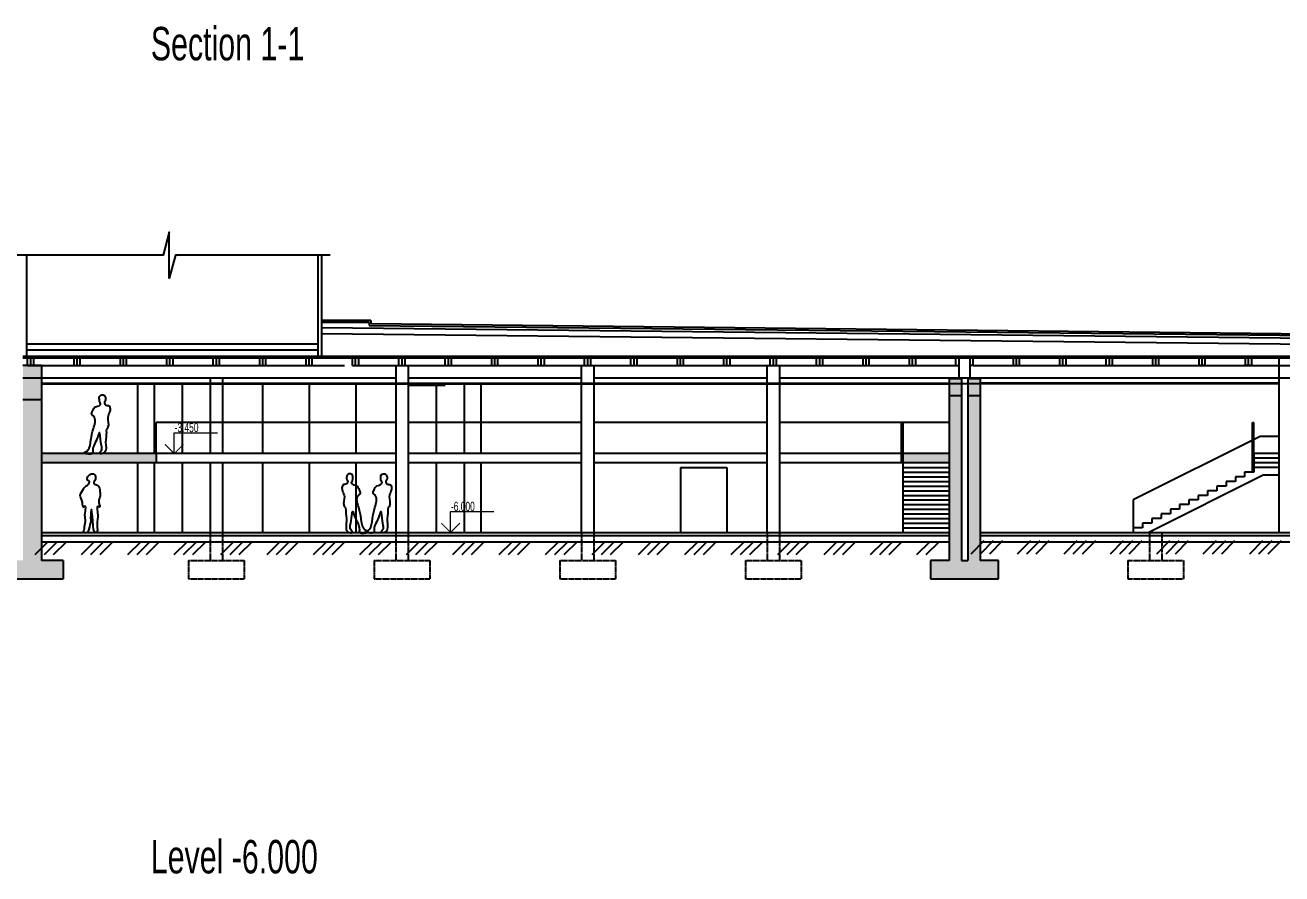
# Model space of a CAD drawing. Header units: millimetres. Extents: x 1991 to 138896, y 805 to 75693.
# Drawn here: x 63363 to 103976, y 48267 to 75693 of the extents above; entities that cross this region are included whole.
import ezdxf
from ezdxf.enums import TextEntityAlignment as Align

# ---------------------------------------------------------------- set-up
doc = ezdxf.new("R2010")
doc.units = ezdxf.units.MM
doc.linetypes.add('HIDDEN2', pattern=[4.7625, 3.175, -1.5875])
doc.layers.add('dim', color=175, linetype='Continuous', lineweight=9)
doc.layers.add('hatch', color=4, linetype='Continuous', lineweight=9)
for name, color, linetype in [('dwgmodels.com', 250, 'Continuous'), ('txt', 164, 'Continuous'), ('wall', 5, 'Continuous')]:
    doc.layers.add(name, color=color, linetype=linetype)
doc.styles.add('ST_1', font='arial.ttf', dxfattribs={"width": 0.65, "height": 600})

# ---------------------------------------------------------------- blocks, each defined once
blk = doc.blocks.new('o_1')
at = {"linetype": 'Continuous'}
for p, q in [((0, 6.75), (14, 6.75)), ((0, 0), (0, 6.75))]:
    blk.add_line(p, q, dxfattribs=at)
at = {"color": 7, "linetype": 'Continuous', "const_width": 0.35}
for points in [[(-3, 3), (0, 0)], [(0, 0), (3, 3)]]:
    blk.add_lwpolyline(points, dxfattribs=at)

msp = doc.modelspace()

# ---------------------------------------------------------------- hatches: boundary and pattern name
at = {"layer": 'hatch', "true_color": 0x83827c}
h = msp.add_hatch(color=8, dxfattribs=at)
h.dxf.hatch_style = 1
h.paths.add_polyline_path([(62042.4, 59298.6), (62042.4, 62798.6), (62042.4, 62818.6), (62042.4, 64998.6), (62242.4, 64998.6), (62342.4, 64998.6), (62442.4, 64998.6), (62642.4, 64998.6), (62642.4, 58398.6), (63292.4, 58398.6), (63292.4, 63598.6), (63892.4, 63598.6), (63892.4, 61848.6), (63892.4, 61548.6), (63892.4, 59298.6), (63892.4, 59198.6), (63892.4, 58998.6), (63892.4, 58793.1), (63892.4, 58398.6), (64592.4, 58398.6), (64592.4, 57798.6), (63542.4, 57798.6), (62342.4, 57798.6), (61342.4, 57798.6), (61342.4, 58398.6), (62042.4, 58398.6), (62042.4, 58998.6), (62042.4, 59198.6)])
h.paths.add_polyline_path([(63292.4, 63598.6), (63892.4, 63598.6), (63892.4, 64098.6), (63892.4, 64118.6), (63892.4, 64298.6), (63292.4, 64298.6)])
h.paths.add_polyline_path([(63292.4, 64298.6), (63892.4, 64298.6), (63892.4, 64698.6), (63292.4, 64698.6)])
h = msp.add_hatch(color=8, dxfattribs=at)
h.dxf.hatch_style = 1
h.paths.add_polyline_path([(93222.4, 59298.6), (93222.4, 59448.6), (93222.4, 59598.6), (93222.4, 59748.6), (93222.4, 59898.6), (93222.4, 60048.6), (93222.4, 60198.6), (93222.4, 60348.6), (93222.4, 60498.6), (93222.4, 60648.6), (93222.4, 60798.6), (93222.4, 60948.6), (93222.4, 61098.6), (93222.4, 61248.6), (93222.4, 61398.6), (93222.4, 61548.6), (93222.4, 61848.6), (93222.4, 62848.6), (93222.4, 63723.6), (93622.4, 63723.6), (93622.4, 58398.6), (93822.4, 58398.6), (93822.4, 63723.6), (94222.4, 63723.6), (94222.4, 59298.6), (94222.4, 59198.6), (94222.4, 58998.6), (94222.4, 58896.6), (94222.4, 58398.6), (94822.4, 58398.6), (94822.4, 57798.6), (94222.4, 57798.6), (93902.4, 57798.6), (93542.4, 57798.6), (92622.4, 57798.6), (92622.4, 58398.6), (93222.4, 58398.6), (93222.4, 58998.6), (93222.4, 59198.6)])
h.paths.add_polyline_path([(93222.4, 63723.6), (93622.4, 63723.6), (93622.4, 64098.6), (93222.4, 64098.6)])
h.paths.add_polyline_path([(93822.4, 63723.6), (94222.4, 63723.6), (94222.4, 64098.6), (93822.4, 64098.6)])
h.paths.add_polyline_path([(93222.4, 64098.6), (93622.4, 64098.6), (93622.4, 64273.6), (93222.4, 64273.6), (93222.4, 64118.6)])
h.paths.add_polyline_path([(94222.4, 64098.6), (94222.4, 64118.6), (94222.4, 64273.6), (93822.4, 64273.6), (93822.4, 64098.6)])
h = msp.add_hatch(color=8, dxfattribs=at)
h.dxf.hatch_style = 1
edge = h.paths.add_edge_path()
edge.add_line((67592.4, 61548.6), (67535.4, 61548.6))
edge.add_line((67535.4, 61548.6), (66992.6, 61548.6))
edge.add_line((66992.6, 61548.6), (63892.4, 61548.6))
edge.add_line((63892.4, 61548.6), (63892.4, 61848.6))
edge.add_line((63892.4, 61848.6), (65279.3, 61848.6))
edge.add_spline(control_points=[(65279.3, 61848.6), (65294.3, 61844.4), (65399.9, 61830.2), (65495.2, 61819.9), (65528.9, 61848.6)], knot_values=[2541.2989576, 2541.2989576, 2541.2989576, 2541.2989576, 2585.9695232, 2757.5440983, 2757.5440983, 2757.5440983, 2757.5440983], weights=[1, 1, 1, 1, 1], degree=3, periodic=0)
edge.add_line((65528.9, 61848.6), (65786, 61848.6))
edge.add_spline(control_points=[(65786, 61848.6), (65801.1, 61832.1), (65838.3, 61836.9), (65871, 61848.6)], knot_values=[4189.8992702, 4189.8992702, 4189.8992702, 4189.8992702, 4272.1004865, 4272.1004865, 4272.1004865, 4272.1004865], weights=[1, 1, 1, 1], degree=3, periodic=0)
edge.add_line((65871, 61848.6), (66992.6, 61848.6))
edge.add_line((66992.6, 61848.6), (67535.4, 61848.6))
edge.add_line((67535.4, 61848.6), (67592.4, 61848.6))
edge.add_line((67592.4, 61848.6), (67592.4, 61548.6))
h = msp.add_hatch(color=8, dxfattribs=at)
h.dxf.hatch_style = 1
h.paths.add_polyline_path([(91722.4, 61848.6), (93222.4, 61848.6), (93222.4, 61548.6), (91722.4, 61548.6)])

# ---------------------------------------------------------------- linework, layer by layer
at = {"layer": 'dwgmodels.com', "color": 18, "true_color": 0x000000}
for points in [[(65924, 63497), (65926.1, 63512.6), (65935.1, 63535.8), (65951.3, 63551.1), (65960.5, 63636.7), (65924.7, 63721.9), (65836, 63743.4), (65756.8, 63674.2), (65759.3, 63623.3), (65762.3, 63563.7), (65770.8, 63517.4), (65800.4, 63460.7), (65783.3, 63419.9), (65633.6, 63355.9), (65541.5, 63222.6), (65513.8, 63122.5), (65573.7, 63052.5), (65568.8, 62654.7), (65489.1, 62289.9), (65390.1, 61954.3), (65315.7, 61900.2), (65260.2, 61861.5), (65337.5, 61838.7), (65545, 61874.3), (65547, 61940.7), (65710.6, 62394.4), (65763.3, 62524.9), (65788.4, 62409.7), (65839, 62071.1), (65832.4, 61952.4), (65783.8, 61894.8), (65781.2, 61856.1), (65900.5, 61861.7), (65931.7, 61884.6), (65965, 62221.4), (65987.7, 62544.4), (65991.5, 62625.1), (66036.7, 62699.6), (66032.7, 63014.1), (66088.7, 63181.4), (66103.5, 63328.8), (66053.8, 63402.7), (66011.6, 63402.7), (65925.4, 63476.5), (65924, 63497)], [(65453.8, 61171.5), (65507.8, 61195.4), (65561.9, 61190.7), (65598.7, 61185.5), (65624.8, 61140.1), (65639.2, 61079), (65614.3, 60975.5), (65583, 60925), (65580.1, 60883.2), (65674.3, 60836.9), (65742.3, 60776.7), (65784.9, 60579.8), (65789, 60480.6), (65747.6, 60270.5), (65762.7, 60114.2), (65720, 60133.9), (65700, 59968.5), (65708, 59814.8), (65693.8, 59452), (65675.7, 59310.1), (65620.2, 59300.6), (65587.5, 59346.8), (65555.8, 59636.6), (65535.8, 59811.8), (65504.2, 60044.6), (65480.2, 59770.7), (65482.9, 59676.7), (65419.2, 59409.4), (65400, 59344.9), (65361.4, 59294.3), (65253.8, 59322.2), (65271.3, 59389.7), (65282.8, 59492.6), (65316.3, 59705.6), (65298.5, 59802.7), (65284.2, 60140.6), (65253.6, 60114.6), (65213.4, 60262.2), (65146, 60499.7), (65250.2, 60708.4), (65316.7, 60788.4), (65396.3, 60851.3), (65440.6, 60945.9), (65394.3, 60979.7), (65375.9, 61076), (65454.5, 61170.7)], [(73787.3, 60945.8), (73785.2, 60961.5), (73776.1, 60984.6), (73759.9, 60999.9), (73750.8, 61085.6), (73786.6, 61170.7), (73875.3, 61192.2), (73954.4, 61123), (73952, 61072.1), (73949, 61012.5), (73940.4, 60966.2), (73910.9, 60909.6), (73928, 60868.7), (74077.6, 60804.8), (74169.7, 60671.5), (74197.4, 60571.3), (74137.5, 60501.3), (74142.4, 60103.5), (74222.2, 59738.7), (74321.1, 59403.1), (74395.5, 59349), (74451.1, 59310.3), (74373.8, 59287.5), (74166.2, 59323.1), (74164.2, 59389.5), (74000.7, 59843.2), (73947.9, 59973.7), (73922.9, 59858.5), (73872.2, 59519.9), (73878.8, 59401.2), (73927.4, 59343.6), (73930, 59304.9), (73810.7, 59310.5), (73779.5, 59333.4), (73746.3, 59670.2), (73723.5, 59993.2), (73719.8, 60073.9), (73674.5, 60148.5), (73678.6, 60462.9), (73622.5, 60630.2), (73607.7, 60777.7), (73657.4, 60851.5), (73699.7, 60851.5), (73785.8, 60925.3), (73787.3, 60945.8)], [(75021.6, 60945.8), (75023.7, 60961.5), (75032.7, 60984.6), (75048.9, 60999.9), (75058.1, 61085.6), (75022.2, 61170.7), (74933.5, 61192.2), (74854.4, 61123), (74856.8, 61072.1), (74859.9, 61012.5), (74868.4, 60966.2), (74897.9, 60909.6), (74880.9, 60868.7), (74731.2, 60804.8), (74639.1, 60671.5), (74611.4, 60571.3), (74671.3, 60501.3), (74666.4, 60103.5), (74586.6, 59738.7), (74487.7, 59403.1), (74413.3, 59349), (74357.7, 59310.3), (74435.1, 59287.5), (74642.6, 59323.1), (74644.6, 59389.5), (74808.1, 59843.2), (74860.9, 59973.7), (74885.9, 59858.5), (74936.6, 59519.9), (74930, 59401.2), (74881.4, 59343.6), (74878.8, 59304.9), (74998.1, 59310.5), (75029.3, 59333.4), (75062.5, 59670.2), (75085.3, 59993.2), (75089.1, 60073.9), (75134.3, 60148.5), (75130.2, 60462.9), (75186.3, 60630.2), (75201.1, 60777.7), (75151.4, 60851.5), (75109.1, 60851.5), (75023, 60925.3), (75021.6, 60945.8)]]:
    msp.add_spline(points, degree=3, dxfattribs=at)
at = {"layer": 'hatch', "color": 8, "true_color": 0x83827c}
for p, q in [((75742.4, 64698.6), (76942.4, 64698.6)), ((75742.4, 64048.6), (76942.4, 64048.6))]:
    msp.add_line(p, q, dxfattribs=at)
at = {"layer": 'wall'}
for p, q in [((63412.4, 68261.9), (63412.4, 64938.6)), ((72817.9, 68261.9), (72817.9, 64998.6)), ((72937.9, 68261.9), (72937.9, 64998.6)), ((74537.9, 66148.6), (72937.9, 66148.6)), ((74477.9, 66088.6), (72937.9, 66088.6)), ((72937.9, 65925.8), (107029.2, 65558.6)), ((74477.9, 66088.6), (74477.9, 65989.2)), ((74477.9, 65989.2), (107030, 65638.6)), ((74537.9, 66148.6), (74537.9, 66048.6)), ((74537.9, 66048.6), (107030.7, 65698.6)), ((63412.4, 65398.6), (72817.9, 65398.6)), ((72937.9, 65725.8), (107027, 65358.6)), ((63292.4, 64998.6), (107030.7, 64998.6)), ((63412.4, 65198.6), (72817.9, 65198.6)), ((63542.4, 64698.6), (63542.4, 64998.6)), ((65042.4, 64698.6), (65042.4, 64998.6)), ((66542.4, 64698.6), (66542.4, 64998.6)), ((68042.4, 64698.6), (68042.4, 64998.6)), ((69542.4, 64698.6), (69542.4, 64998.6)), ((71042.4, 64698.6), (71042.4, 64998.6)), ((72542.4, 64698.6), (72542.4, 64998.6)), ((74042.4, 64698.6), (74042.4, 64998.6)), ((75542.4, 64698.6), (75542.4, 64998.6)), ((77042.4, 64698.6), (77042.4, 64998.6)), ((78542.4, 64698.6), (78542.4, 64998.6)), ((80042.4, 64698.6), (80042.4, 64998.6)), ((81542.4, 64698.6), (81542.4, 64998.6)), ((83042.4, 64698.6), (83042.4, 64998.6)), ((84542.4, 64698.6), (84542.4, 64998.6)), ((86042.4, 64698.6), (86042.4, 64998.6)), ((87542.4, 64698.6), (87542.4, 64998.6)), ((89042.4, 64698.6), (89042.4, 64998.6)), ((90542.4, 64698.6), (90542.4, 64998.6)), ((92042.4, 64698.6), (92042.4, 64998.6)), ((93542.4, 64298.6), (93542.4, 64998.6)), ((93902.4, 64298.6), (93902.4, 64998.6)), ((95402.4, 64698.6), (95402.4, 64998.6)), ((96902.4, 64698.6), (96902.4, 64998.6)), ((98402.4, 64698.6), (98402.4, 64998.6)), ((99902.4, 64698.6), (99902.4, 64998.6)), ((101402.4, 64698.6), (101402.4, 64998.6)), ((102902.4, 64698.6), (102902.4, 64998.6)), ((63292.4, 64938.6), (107030.7, 64938.6)), ((63892.4, 64698.6), (63292.4, 64698.6)), ((63442.4, 64698.6), (63442.4, 64938.6)), ((63442.4, 64698.6), (73686.1, 64698.6)), ((63642.4, 64698.6), (63442.4, 64698.6)), ((63642.4, 64698.6), (63642.4, 64938.6)), ((63892.4, 64698.6), (63892.4, 58398.6)), ((64942.4, 64698.6), (64942.4, 64938.6)), ((64942.4, 64698.6), (65142.4, 64698.6)), ((65142.4, 64698.6), (65142.4, 64938.6)), ((66442.4, 64698.6), (66442.4, 64938.6)), ((66442.4, 64698.6), (66642.4, 64698.6)), ((66642.4, 64698.6), (66642.4, 64938.6)), ((67942.4, 64698.6), (67942.4, 64938.6)), ((67942.4, 64698.6), (68142.4, 64698.6)), ((68142.4, 64698.6), (68142.4, 64938.6)), ((69442.4, 64698.6), (69442.4, 64938.6)), ((69442.4, 64698.6), (69642.4, 64698.6)), ((69642.4, 64698.6), (69642.4, 64938.6)), ((70942.4, 64698.6), (70942.4, 64938.6)), ((70942.4, 64698.6), (71142.4, 64698.6)), ((71142.4, 64698.6), (71142.4, 64938.6)), ((72442.4, 64698.6), (72442.4, 64938.6)), ((72442.4, 64698.6), (72642.4, 64698.6)), ((72642.4, 64698.6), (72642.4, 64938.6)), ((73942.4, 64698.6), (73942.4, 64938.6)), ((73942.4, 64698.6), (74142.4, 64698.6)), ((73947.7, 64698.6), (93542.4, 64698.6)), ((74142.4, 64698.6), (74142.4, 64938.6)), ((75342.4, 64698.6), (75342.4, 59298.6)), ((75442.4, 64698.6), (75442.4, 64938.6)), ((75442.4, 64698.6), (75642.4, 64698.6)), ((75642.4, 64698.6), (75642.4, 64938.6)), ((75742.4, 64698.6), (75742.4, 59298.6)), ((76942.4, 64698.6), (76942.4, 64938.6)), ((76942.4, 64698.6), (77142.4, 64698.6)), ((77142.4, 64698.6), (77142.4, 64938.6)), ((78442.4, 64698.6), (78442.4, 64938.6)), ((78442.4, 64698.6), (78642.4, 64698.6)), ((78642.4, 64698.6), (78642.4, 64938.6)), ((79942.4, 64698.6), (79942.4, 64938.6)), ((79942.4, 64698.6), (80142.4, 64698.6)), ((80142.4, 64698.6), (80142.4, 64938.6)), ((81342.4, 59298.6), (81342.4, 64698.6)), ((81442.4, 64698.6), (81442.4, 64938.6)), ((81442.4, 64698.6), (81442.4, 64938.6)), ((81442.4, 64698.6), (81642.4, 64698.6)), ((81442.4, 64698.6), (81642.4, 64698.6)), ((81542.4, 64698.6), (81542.4, 64938.6)), ((81642.4, 64698.6), (81642.4, 64938.6)), ((81642.4, 64698.6), (81642.4, 64938.6)), ((81742.4, 64698.6), (81742.4, 59298.6)), ((82942.4, 64698.6), (82942.4, 64938.6)), ((82942.4, 64698.6), (83142.4, 64698.6)), ((83142.4, 64698.6), (83142.4, 64938.6)), ((84442.4, 64698.6), (84442.4, 64938.6)), ((84442.4, 64698.6), (84642.4, 64698.6)), ((84642.4, 64698.6), (84642.4, 64938.6)), ((85942.4, 64698.6), (85942.4, 64938.6)), ((85942.4, 64698.6), (86142.4, 64698.6)), ((86142.4, 64698.6), (86142.4, 64938.6)), ((87342.4, 59298.6), (87342.4, 64698.6)), ((87442.4, 64698.6), (87442.4, 64938.6)), ((87442.4, 64698.6), (87642.4, 64698.6)), ((87642.4, 64698.6), (87642.4, 64938.6)), ((87742.4, 64698.6), (87742.4, 59298.6)), ((88942.4, 64698.6), (88942.4, 64938.6)), ((88942.4, 64698.6), (89142.4, 64698.6)), ((89142.4, 64698.6), (89142.4, 64938.6)), ((90442.4, 64698.6), (90442.4, 64938.6)), ((90442.4, 64698.6), (90642.4, 64698.6)), ((90642.4, 64698.6), (90642.4, 64938.6)), ((91942.4, 64698.6), (91942.4, 64938.6)), ((91942.4, 64698.6), (92142.4, 64698.6)), ((92142.4, 64698.6), (92142.4, 64938.6)), ((93442.4, 64698.6), (93442.4, 64938.6)), ((93442.4, 64698.6), (93542.4, 64698.6)), ((94002.4, 64698.6), (93902.4, 64698.6)), ((94002.4, 64698.6), (94002.4, 64938.6)), ((94002.4, 64698.6), (107030.7, 64698.6)), ((95302.4, 64698.6), (95302.4, 64938.6)), ((95302.4, 64698.6), (95502.4, 64698.6)), ((95502.4, 64698.6), (95502.4, 64938.6)), ((96802.4, 64698.6), (96802.4, 64938.6)), ((96802.4, 64698.6), (97002.4, 64698.6)), ((97002.4, 64698.6), (97002.4, 64938.6)), ((98302.4, 64698.6), (98302.4, 64938.6)), ((98302.4, 64698.6), (98502.4, 64698.6)), ((98502.4, 64698.6), (98502.4, 64938.6)), ((99802.4, 64698.6), (99802.4, 64938.6)), ((99802.4, 64698.6), (100002.4, 64698.6)), ((100002.4, 64698.6), (100002.4, 64938.6)), ((101302.4, 64698.6), (101302.4, 64938.6)), ((101502.4, 64698.6), (101302.4, 64698.6)), ((101502.4, 64698.6), (101502.4, 64938.6)), ((102802.4, 64698.6), (102802.4, 64938.6)), ((103002.4, 64698.6), (102802.4, 64698.6)), ((103002.4, 64698.6), (103002.4, 64938.6)), ((103877.1, 64938.6), (103877.1, 59298.6)), ((63292.4, 64298.6), (75342.4, 64298.6)), ((69342.4, 64298.6), (69342.4, 61848.6)), ((69742.4, 64298.6), (69742.4, 61848.6)), ((75742.4, 64298.6), (81342.4, 64298.6)), ((81742.4, 64298.6), (87342.4, 64298.6)), ((87742.4, 64298.6), (107030.7, 64298.6)), ((93222.4, 64298.6), (93222.4, 58398.6)), ((93222.4, 64298.6), (93622.4, 64298.6)), ((93222.4, 64273.6), (93622.4, 64273.6)), ((93622.4, 64298.6), (93622.4, 58398.6)), ((93822.4, 64298.6), (93822.4, 58398.6)), ((93822.4, 64298.6), (94222.4, 64298.6)), ((93822.4, 64273.6), (94222.4, 64273.6)), ((94222.4, 64298.6), (94222.4, 58398.6)), ((63892.4, 64118.6), (93222.4, 64118.6)), ((63892.4, 64098.6), (93222.4, 64098.6)), ((66992.6, 64098.6), (66992.6, 61848.6)), ((94222.4, 64098.6), (93222.4, 64098.6)), ((103877.1, 64118.6), (94222.4, 64118.6)), ((103877.1, 64098.6), (94222.4, 64098.6)), ((63292.4, 63598.6), (63892.4, 63598.6)), ((93222.4, 63723.6), (93622.4, 63723.6)), ((93822.4, 63723.6), (94222.4, 63723.6)), ((103022.4, 61248.6), (103022.4, 62848.6)), ((103022.4, 62848.6), (103072.4, 62848.6)), ((103072.4, 61848.6), (103072.4, 62848.6)), ((103272.4, 62398.6), (99172.4, 60348.6)), ((103877.1, 62398.6), (103272.4, 62398.6)), ((67592.4, 61848.6), (63892.4, 61848.6)), ((67592.4, 61848.6), (67592.4, 61548.6)), ((67592.4, 61848.6), (67592.4, 61548.6)), ((75342.4, 61848.6), (67592.4, 61848.6)), ((67592.4, 61848.6), (67592.4, 61548.6)), ((81342.4, 61848.6), (75742.4, 61848.6)), ((87342.4, 61848.6), (81742.4, 61848.6)), ((91722.4, 61848.6), (87742.4, 61848.6)), ((93222.4, 61848.6), (91722.4, 61848.6)), ((91722.4, 61848.6), (91722.4, 61548.6)), ((103072.4, 61848.6), (103072.4, 61398.6)), ((103877.1, 61848.6), (103072.4, 61848.6)), ((67592.4, 61548.6), (63892.4, 61548.6)), ((69342.4, 61548.6), (69342.4, 59298.6)), ((69742.4, 61548.6), (69742.4, 59298.6)), ((81342.4, 61548.6), (75742.4, 61548.6)), ((87342.4, 61548.6), (81742.4, 61548.6)), ((91722.4, 61548.6), (87742.4, 61548.6)), ((93222.4, 61548.6), (91722.4, 61548.6)), ((103877.1, 61698.6), (103072.4, 61698.6)), ((103877.1, 61548.6), (103072.4, 61548.6)), ((103372.4, 61398.6), (103072.4, 61398.6)), ((103072.4, 61398.6), (103072.4, 61248.6)), ((103877.1, 61398.6), (103372.4, 61398.6)), ((103372.4, 61148.6), (99672.4, 59298.6)), ((102472.4, 60948.6), (102172.4, 60948.6)), ((102172.4, 60948.6), (102172.4, 60798.6)), ((102772.4, 61098.6), (102472.4, 61098.6)), ((102472.4, 61098.6), (102472.4, 60948.6)), ((103072.4, 61248.6), (102772.4, 61248.6)), ((102772.4, 61248.6), (102772.4, 61098.6)), ((103877.1, 61148.6), (103372.4, 61148.6)), ((101872.4, 60648.6), (101572.4, 60648.6)), ((101572.4, 60648.6), (101572.4, 60498.6)), ((102172.4, 60798.6), (101872.4, 60798.6)), ((101872.4, 60798.6), (101872.4, 60648.6)), ((99172.4, 60348.6), (99172.4, 59298.6)), ((100972.4, 60198.6), (100672.4, 60198.6)), ((100672.4, 60198.6), (100672.4, 60048.6)), ((101272.4, 60348.6), (100972.4, 60348.6)), ((100972.4, 60348.6), (100972.4, 60198.6)), ((101572.4, 60498.6), (101272.4, 60498.6)), ((101272.4, 60498.6), (101272.4, 60348.6)), ((100072.4, 59748.6), (99772.4, 59748.6)), ((99772.4, 59748.6), (99772.4, 59598.6)), ((100372.4, 59898.6), (100072.4, 59898.6)), ((100072.4, 59898.6), (100072.4, 59748.6)), ((100672.4, 60048.6), (100372.4, 60048.6)), ((100372.4, 60048.6), (100372.4, 59898.6)), ((63892.4, 59298.6), (93222.4, 59298.6)), ((94222.4, 59298.6), (108737.7, 59298.6)), ((99472.4, 59448.6), (99172.4, 59448.6)), ((99172.4, 59448.6), (99172.4, 59298.6)), ((99772.4, 59598.6), (99472.4, 59598.6)), ((99472.4, 59598.6), (99472.4, 59448.6)), ((64097.9, 58998.6), (63673.6, 58574.3)), ((63892.4, 59198.6), (93222.4, 59198.6)), ((63892.4, 58998.6), (93222.4, 58998.6)), ((64397.9, 58998.6), (63973.6, 58574.3)), ((64697.9, 58998.6), (64273.6, 58574.3)), ((65597.9, 58998.6), (65173.6, 58574.3)), ((65897.9, 58998.6), (65473.6, 58574.3)), ((66197.9, 58998.6), (65773.6, 58574.3)), ((67097.9, 58998.6), (66673.6, 58574.3)), ((67397.9, 58998.6), (66973.6, 58574.3)), ((67697.9, 58998.6), (67273.6, 58574.3)), ((68597.9, 58998.6), (68173.6, 58574.3)), ((68897.9, 58998.6), (68473.6, 58574.3)), ((69197.9, 58998.6), (68773.6, 58574.3)), ((70097.9, 58998.6), (69673.6, 58574.3)), ((70397.9, 58998.6), (69973.6, 58574.3)), ((70697.9, 58998.6), (70273.6, 58574.3)), ((71597.9, 58998.6), (71173.6, 58574.3)), ((71897.9, 58998.6), (71473.6, 58574.3)), ((72197.9, 58998.6), (71773.6, 58574.3)), ((73097.9, 58998.6), (72673.6, 58574.3)), ((73397.9, 58998.6), (72973.6, 58574.3)), ((73697.9, 58998.6), (73273.6, 58574.3)), ((74597.9, 58998.6), (74173.6, 58574.3)), ((74897.9, 58998.6), (74473.6, 58574.3)), ((75197.9, 58998.6), (74773.6, 58574.3)), ((76097.9, 58998.6), (75673.6, 58574.3)), ((76397.9, 58998.6), (75973.6, 58574.3)), ((76697.9, 58998.6), (76273.6, 58574.3)), ((77597.9, 58998.6), (77173.6, 58574.3)), ((77897.9, 58998.6), (77473.6, 58574.3)), ((78197.9, 58998.6), (77773.6, 58574.3)), ((79097.9, 58998.6), (78673.6, 58574.3)), ((79397.9, 58998.6), (78973.6, 58574.3)), ((79697.9, 58998.6), (79273.6, 58574.3)), ((80597.9, 58998.6), (80173.6, 58574.3)), ((80897.9, 58998.6), (80473.6, 58574.3)), ((81197.9, 58998.6), (80773.6, 58574.3)), ((82097.9, 58998.6), (81673.6, 58574.3)), ((82397.9, 58998.6), (81973.6, 58574.3)), ((82697.9, 58998.6), (82273.6, 58574.3)), ((83597.9, 58998.6), (83173.6, 58574.3)), ((83897.9, 58998.6), (83473.6, 58574.3)), ((84197.9, 58998.6), (83773.6, 58574.3)), ((85097.9, 58998.6), (84673.6, 58574.3)), ((85397.9, 58998.6), (84973.6, 58574.3)), ((85697.9, 58998.6), (85273.6, 58574.3)), ((86597.9, 58998.6), (86173.6, 58574.3)), ((86897.9, 58998.6), (86473.6, 58574.3)), ((87197.9, 58998.6), (86773.6, 58574.3)), ((88097.9, 58998.6), (87673.6, 58574.3)), ((88397.9, 58998.6), (87973.6, 58574.3)), ((88697.9, 58998.6), (88273.6, 58574.3)), ((89597.9, 58998.6), (89173.6, 58574.3)), ((89897.9, 58998.6), (89473.6, 58574.3)), ((90197.9, 58998.6), (89773.6, 58574.3)), ((91097.9, 58998.6), (90673.6, 58574.3)), ((91397.9, 58998.6), (90973.6, 58574.3)), ((91697.9, 58998.6), (91273.6, 58574.3)), ((92597.9, 58998.6), (92173.6, 58574.3)), ((92897.9, 58998.6), (92473.6, 58574.3)), ((94350.1, 59024.3), (93925.8, 58600)), ((94222.4, 59198.6), (108737.7, 59198.6)), ((94222.4, 58998.6), (108737.7, 58998.6)), ((94650.1, 59024.3), (94225.8, 58600)), ((94950.1, 59024.3), (94525.8, 58600)), ((95850.1, 59024.3), (95425.8, 58600)), ((96150.1, 59024.3), (95725.8, 58600)), ((96450.1, 59024.3), (96025.8, 58600)), ((97350.1, 59024.3), (96925.8, 58600)), ((97650.1, 59024.3), (97225.8, 58600)), ((97950.1, 59024.3), (97525.8, 58600)), ((98850.1, 59024.3), (98425.8, 58600)), ((99150.1, 59024.3), (98725.8, 58600)), ((99450.1, 59024.3), (99025.8, 58600)), ((100350.1, 59024.3), (99925.8, 58600)), ((100650.1, 59024.3), (100225.8, 58600)), ((100950.1, 59024.3), (100525.8, 58600)), ((101850.1, 59024.3), (101425.8, 58600)), ((102150.1, 59024.3), (101725.8, 58600)), ((102450.1, 59024.3), (102025.8, 58600)), ((103350.1, 59024.3), (102925.8, 58600)), ((103650.1, 59024.3), (103225.8, 58600)), ((103950.1, 59024.3), (103525.8, 58600)), ((64592.4, 58398.6), (63892.4, 58398.6)), ((64592.4, 58398.6), (64592.4, 57798.6)), ((93222.4, 58398.6), (92622.4, 58398.6)), ((92622.4, 58398.6), (92622.4, 57798.6)), ((93622.4, 58398.6), (93822.4, 58398.6)), ((94822.4, 58398.6), (94222.4, 58398.6)), ((94822.4, 57798.6), (94822.4, 58398.6)), ((61342.4, 57798.6), (64592.4, 57798.6)), ((92622.4, 57798.6), (94222.4, 57798.6)), ((94222.4, 57798.6), (94822.4, 57798.6))]:
    msp.add_line(p, q, dxfattribs=at)
at = {"layer": 'wall', "color": 18, "true_color": 0x000000}
for p, q in [((67535.4, 64098.6), (67535.4, 61848.6)), ((68435.9, 64098.6), (68435.9, 61848.6)), ((71032.2, 64098.6), (71032.2, 61848.6)), ((72542.4, 64098.6), (72542.4, 61848.6)), ((74052.5, 64098.6), (74052.5, 61848.6)), ((76648.8, 64098.6), (76648.8, 61848.6)), ((77549.4, 64098.6), (77549.4, 61848.6)), ((78092.2, 64098.6), (78092.2, 61848.6)), ((67592.4, 61848.6), (67592.4, 62848.6)), ((75342.4, 62848.6), (67592.4, 62848.6)), ((81342.4, 62848.6), (75742.4, 62848.6)), ((87342.4, 62848.6), (81742.4, 62848.6)), ((91722.4, 62848.6), (87742.4, 62848.6)), ((91672.4, 62848.6), (91672.4, 61548.6)), ((91722.4, 62848.6), (91722.4, 61848.6)), ((93222.4, 62848.6), (91722.4, 62848.6)), ((91722.4, 61848.6), (91722.4, 59298.6)), ((66992.6, 61548.6), (66992.6, 59298.6)), ((67535.4, 61548.6), (67535.4, 59298.6)), ((75342.4, 61548.6), (67592.4, 61548.6)), ((68435.9, 61548.6), (68435.9, 59298.6)), ((71032.2, 61548.6), (71032.2, 59298.6)), ((72542.4, 61548.6), (72542.4, 59298.6)), ((74052.5, 61548.6), (74052.5, 59298.6)), ((76648.8, 61548.6), (76648.8, 59298.6)), ((77549.4, 61548.6), (77549.4, 59298.6)), ((78092.2, 61548.6), (78092.2, 59298.6)), ((84542.4, 61398.6), (84542.4, 59298.6)), ((84542.4, 61398.6), (86042.4, 61398.6)), ((86042.4, 61398.6), (86042.4, 59298.6)), ((91722.4, 61398.6), (93222.4, 61398.6)), ((91722.4, 61248.6), (93222.4, 61248.6)), ((91722.4, 61098.6), (93222.4, 61098.6)), ((91722.4, 60948.6), (93222.4, 60948.6)), ((91722.4, 60798.6), (93222.4, 60798.6)), ((91722.4, 60648.6), (93222.4, 60648.6)), ((91722.4, 60498.6), (93222.4, 60498.6)), ((91722.4, 60348.6), (93222.4, 60348.6)), ((91722.4, 60198.6), (93222.4, 60198.6)), ((91722.4, 60048.6), (93222.4, 60048.6)), ((91722.4, 59898.6), (93222.4, 59898.6)), ((91722.4, 59748.6), (93222.4, 59748.6)), ((91722.4, 59598.6), (93222.4, 59598.6)), ((91722.4, 59448.6), (93222.4, 59448.6))]:
    msp.add_line(p, q, dxfattribs=at)
at = {"layer": 'wall', "linetype": 'HIDDEN2'}
for p, q in [((69342.4, 59298.6), (69342.4, 58398.6)), ((69742.4, 59298.6), (69742.4, 58398.6)), ((75342.4, 59298.6), (75342.4, 58398.6)), ((75742.4, 59298.6), (75742.4, 58398.6)), ((81342.4, 59298.6), (81342.4, 58398.6)), ((81742.4, 59298.6), (81742.4, 58398.6)), ((87342.4, 59298.6), (87342.4, 58398.6)), ((87742.4, 59298.6), (87742.4, 58398.6)), ((99702.4, 59298.6), (99702.4, 58398.6)), ((100102.4, 59298.6), (100102.4, 58398.6)), ((68642.4, 58398.6), (70442.4, 58398.6)), ((68642.4, 58398.6), (68642.4, 57798.6)), ((70442.4, 58398.6), (70442.4, 57798.6)), ((74642.4, 58398.6), (76442.4, 58398.6)), ((74642.4, 58398.6), (74642.4, 57798.6)), ((76442.4, 58398.6), (76442.4, 57798.6)), ((80642.4, 58398.6), (82442.4, 58398.6)), ((80642.4, 58398.6), (80642.4, 57798.6)), ((82442.4, 58398.6), (82442.4, 57798.6)), ((86642.4, 58398.6), (88442.4, 58398.6)), ((86642.4, 58398.6), (86642.4, 57798.6)), ((88442.4, 58398.6), (88442.4, 57798.6)), ((99002.4, 58398.6), (100802.4, 58398.6)), ((99002.4, 58398.6), (99002.4, 57798.6)), ((100802.4, 58398.6), (100802.4, 57798.6)), ((68642.4, 57798.6), (70442.4, 57798.6)), ((74642.4, 57798.6), (76442.4, 57798.6)), ((80642.4, 57798.6), (82442.4, 57798.6)), ((86642.4, 57798.6), (88442.4, 57798.6)), ((99002.4, 57798.6), (100802.4, 57798.6))]:
    msp.add_line(p, q, dxfattribs=at)
at = {"layer": 'wall', "color": 18, "true_color": 0x000000}
msp.add_lwpolyline([(73222.7, 68261.9), (68221.3, 68261.9), (68021.3, 67515.5), (68021.3, 69008.3), (67821.3, 68261.9), (62648.8, 68261.9)], dxfattribs=at)

# ---------------------------------------------------------------- block references
at = {"layer": 'dim', "xscale": 100, "yscale": 100, "zscale": 200}
for p in [(68184.3, 61848.6), (77112.6, 59298.6)]:
    msp.add_blockref('o_1', p, dxfattribs=at)

# ---------------------------------------------------------------- texts
at = {"layer": 'txt', "style": 'ST_1', "width": 0.65}
for s, p in [('Section 1-1', (67425.1, 74555.4)), ('Level -6.000', (67425.1, 48282.6))]:
    msp.add_text(s, height=1080, dxfattribs=at).set_placement(p)
at = {"layer": 'wall', "color": 18, "true_color": 0x000000, "style": 'ST_1', "width": 0.65}
for s, p in [('-3.450', (68580.3, 62541.5)), ('-6.000', (77508.6, 59991.5))]:
    msp.add_text(s, height=300, dxfattribs=at).set_placement(p, align=Align.CENTER)

doc.saveas('drawing.dxf')
